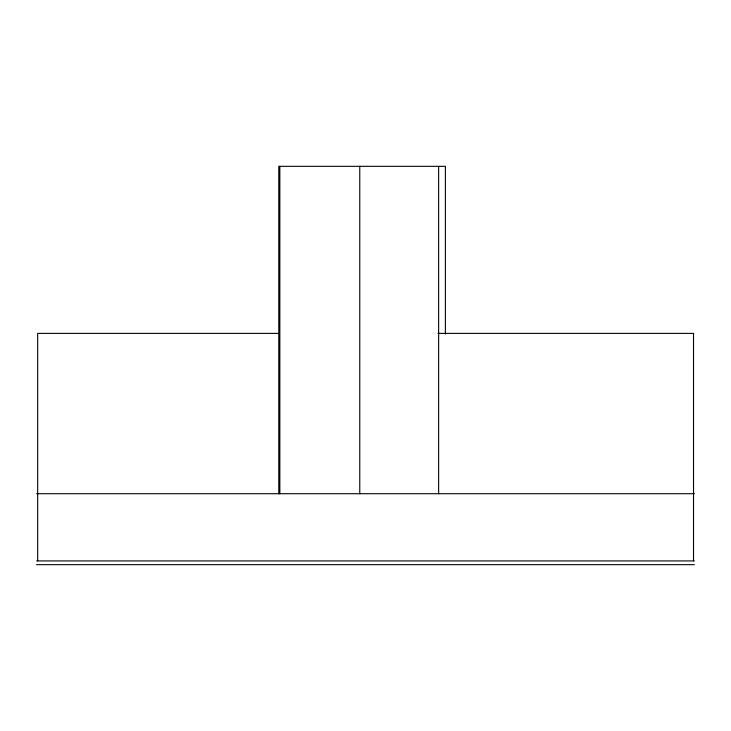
<?xml version="1.0" encoding="UTF-8"?>
<svg xmlns="http://www.w3.org/2000/svg" width="731" height="731" viewBox="0 0 731 731"><rect width="100%" height="100%" fill="white"/><g stroke="black" fill="none" stroke-linecap="round" stroke-linejoin="round"><path stroke-width="1.1" d="M278.337 333.391L37.665 333.391L37.665 560.823M438.033 333.391L693.527 333.391L693.527 560.823M36.632 493.663L37.272 493.663M37.665 493.708L693.527 493.708M693.728 493.663L694.368 493.663M36.632 560.924L694.368 560.924M36.568 564.67L694.368 564.67M445.389 334.049L445.389 166.33L278.785 166.33L278.785 493.781M438.637 166.33L438.637 493.781M359.762 166.33L359.762 493.781M279.836 166.33L279.836 493.781"/></g></svg>
